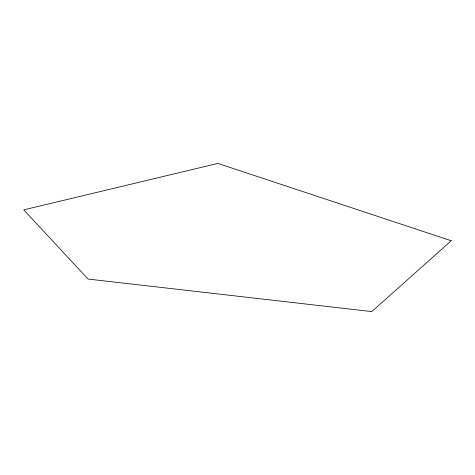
<?xml version="1.0" encoding="UTF-8"?>
<svg xmlns="http://www.w3.org/2000/svg" width="475" height="475" viewBox="0 0 475 475"><rect width="100%" height="100%" fill="white"/><g stroke="black" fill="none" stroke-linecap="round" stroke-linejoin="round"><path stroke-width="0.71" d="M451.25 240.76L371.765 311.588L88.089 279.051L23.75 209.867L217.859 163.412L451.25 240.76"/></g></svg>
